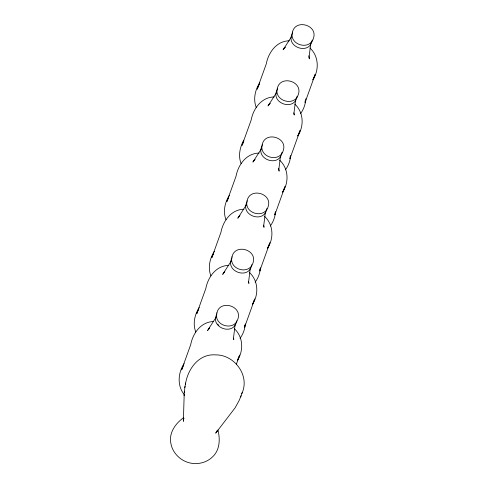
<?xml version="1.0" encoding="UTF-8"?>
<svg xmlns="http://www.w3.org/2000/svg" width="488" height="488" viewBox="0 0 488 488"><rect width="100%" height="100%" fill="white"/><g stroke="black" fill="none" stroke-linecap="round" stroke-linejoin="round"><path stroke-width="0.73" d="M184.183 394.536L183.372 421.309L183.793 418.131L183.317 419.894L183.793 418.533M184.299 392.462L185.019 386.392M184.129 395.719L184.354 391.236M236.674 320.781C234.484 336.641 209.041 327.692 216.971 313.9M251.784 264.63C249.594 280.49 224.151 271.541 232.081 257.755M244.854 324.965L244.579 327.216L254.773 298.906L252.406 304.445C258.921 294.624 258.408 280.746 249.466 272.536M245.379 323.928C244.964 329.028 243.109 334.207 240.066 338.3M266.893 208.48C264.703 224.34 239.26 215.391 247.19 201.605M259.964 268.815L259.689 271.066L269.882 242.756L267.515 248.294C274.03 238.473 273.518 224.596 264.575 216.385M260.488 267.778C260.074 272.877 258.219 278.056 255.175 282.149M282.003 152.335C279.819 168.195 254.376 159.247 262.306 145.454M275.079 212.67L274.799 214.921L284.992 186.605L282.625 192.15C289.14 182.329 288.628 168.451 279.685 160.235M275.598 211.633C275.183 216.727 273.329 221.912 270.285 225.999M297.113 96.185C294.929 112.045 269.486 103.096 277.416 89.31M290.189 156.52L289.909 158.771L300.102 130.461L297.735 135.999C304.25 126.178 303.737 112.301 294.795 104.09M290.708 155.483C290.299 160.583 288.439 165.761 285.395 169.855M312.222 40.034C310.039 55.894 284.596 46.946 292.526 33.16M305.299 100.369L305.018 102.62L315.211 74.31L312.845 79.849C319.359 70.028 318.847 56.15 309.904 47.94M305.903 98.655C305.531 103.981 303.701 109.428 300.504 113.704M235.155 324.55L233.514 337.836L233.776 339.593L233.551 338.147M250.271 268.4L248.624 281.686L248.886 283.443L248.544 281.277M265.38 212.249L263.733 225.535L263.996 227.298L263.66 225.127M280.49 156.105L278.843 169.391L279.106 171.148L278.654 168.256M295.6 99.955L293.953 113.24L294.215 114.997L293.88 112.832M310.819 43.078L309.063 57.09L309.331 58.853L308.855 55.736M185.44 384.263C187.703 369.166 198.659 353.568 215.611 354.886C234.636 354.617 250.289 375.925 241.804 393.651M184.787 387.594L185.672 383.037M216.886 431.581L217.355 430.459L215.696 433.155L235.21 407.687L239.218 400.367L241.078 395.738M240.675 396.921L242.207 392.474M236.351 364.255L239.663 355.05L237.29 360.595C243.811 350.774 243.292 336.897 234.35 328.68M259.25 84.314L257.182 89.164L266.253 63.952C268.394 52.454 276.611 40.968 289.299 40.797M243.726 140.148C239.919 147.278 238.004 155.886 241.121 163.614M243.847 141.154L242.066 145.308L251.143 120.103C253.284 108.604 261.501 97.118 274.189 96.947M228.732 197.304L226.957 201.459L236.033 176.253C238.168 164.755 246.391 153.262 259.079 153.092M213.622 253.449L211.847 257.609L220.924 232.398C223.059 220.899 231.281 209.413 243.969 209.242M198.811 308.904L196.737 313.754L205.814 288.548C207.949 277.05 216.166 265.564 228.86 265.393M183.695 365.055L181.627 369.904L190.698 344.699C192.839 333.2 201.056 321.708 213.744 321.537M183.525 418.966L183.793 418.417M291.592 36.588L283.113 49.794L285.267 47.147L284.004 48.269M276.483 92.738L268.004 105.939L270.157 103.297L268.894 104.42M261.373 148.889L252.894 162.089L255.047 159.448L253.784 160.57M246.263 205.033L237.778 218.24L239.937 215.592L238.675 216.715M231.153 261.184L222.668 274.384L224.828 271.743L223.565 272.865M216.044 317.334L207.559 330.535L209.712 327.893L208.455 329.016L209.657 328.162M259.707 82.929C255.017 89.999 253.059 99.369 256.237 107.464M229.482 195.224C224.797 202.3 222.833 211.67 226.011 219.765M214.372 251.375C209.688 258.445 207.723 267.814 210.901 275.909M199.263 307.525C194.572 314.595 192.614 323.965 195.792 332.06M184.153 363.67C177.894 372.728 177.004 386.106 184.434 394.804M183.47 417.789C175.503 423.474 168.787 432.844 170.824 443.098C172.294 452.413 179.755 460.16 188.752 462.655C196.829 464.942 206.064 463.014 212.213 457.189C219.917 450.418 220.301 439.243 217.929 429.977M217.691 324.056L218.874 325.52M216.916 312.839C213.256 325.697 234.472 331.828 237.979 318.762C242.261 305.787 219.99 299.394 216.916 312.839M232.026 256.688C228.372 269.547 249.581 275.677 253.089 262.617C257.371 249.642 235.1 243.244 232.026 256.688M247.135 200.544C243.481 213.402 264.691 219.527 268.199 206.467C272.481 193.492 250.21 187.099 247.135 200.544M262.251 144.393C258.591 157.252 279.801 163.382 283.315 150.316C287.597 137.341 265.32 130.949 262.251 144.393M277.361 88.243C273.701 101.101 294.911 107.232 298.424 94.172C302.706 81.197 280.429 74.798 277.361 88.243M292.471 32.098C288.811 44.957 310.02 51.081 313.534 38.021C317.816 25.047 295.545 18.654 292.471 32.098"/></g></svg>
